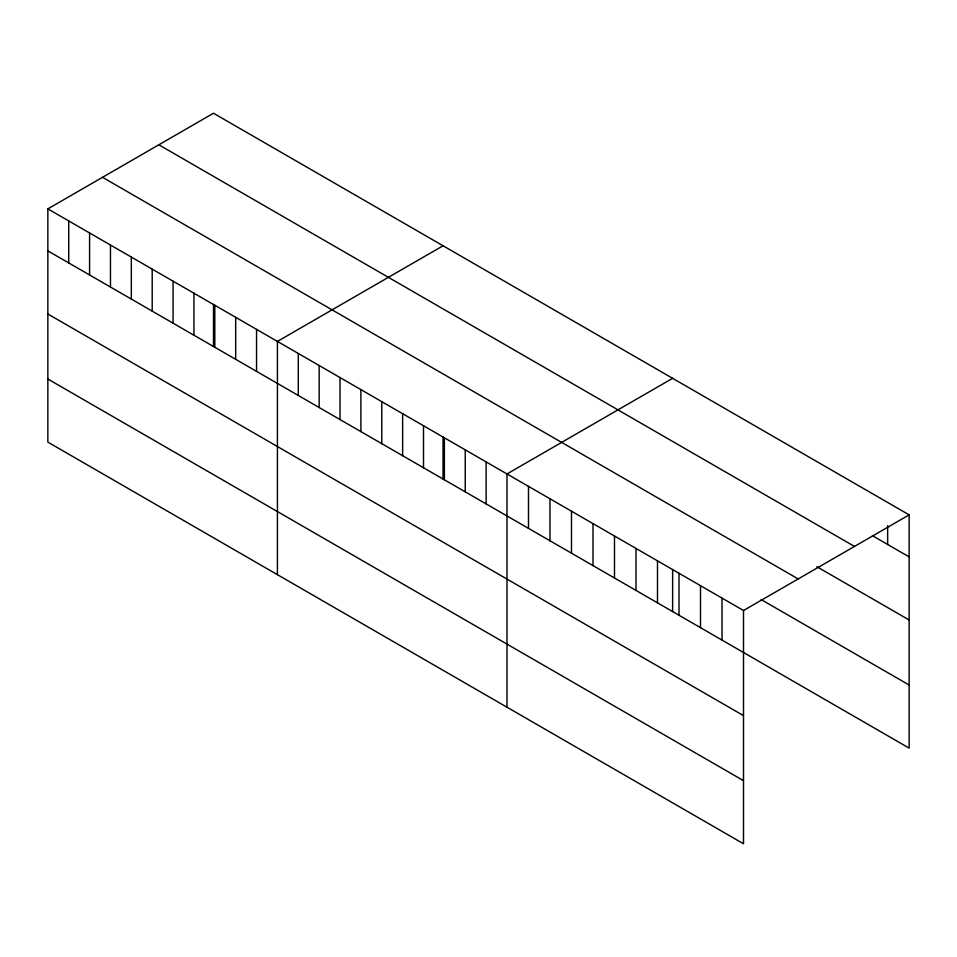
<?xml version="1.0" encoding="UTF-8"?>
<svg xmlns="http://www.w3.org/2000/svg" width="957" height="957" viewBox="0 0 957 957"><rect width="100%" height="100%" fill="white"/><g stroke="black" fill="none" stroke-linecap="round" stroke-linejoin="round"><path stroke-width="1.44" d="M47.85 208.877L743.505 610.506L743.505 843.763L47.85 442.122L47.85 208.877L213.495 113.237L909.15 514.878L909.15 748.123L47.85 250.878M443.055 245.782L277.422 341.41L277.422 574.667M672.627 378.314L506.983 473.954L506.983 707.211M743.505 610.506L909.15 514.878M872.473 535.705L909.15 556.878M158.826 144.794L854.493 546.435M816.811 566.688L909.15 619.992M102.507 177.308L798.174 578.949M761.162 599.572L909.15 685.021M47.85 313.992L743.505 715.621M47.85 379.02L743.505 780.649M887.653 525.632L887.653 544.473M722.009 598.089L722.009 640.101M700.5 585.672L700.5 627.684M679.003 573.267L679.003 615.267M672.627 569.499L672.627 611.571M657.495 560.85L657.495 602.862M635.998 548.433L635.998 590.445M614.49 536.016L614.49 578.028M592.993 523.611L592.993 565.611M571.485 511.194L571.485 553.206M549.988 498.776L549.988 540.789M528.491 486.359L528.491 528.372M486.108 461.896L486.108 503.908M465.246 449.85L465.246 491.862M444.371 437.804L444.371 479.816M443.055 436.954L443.055 479.038M423.508 425.757L423.508 467.77M402.634 413.711L402.634 455.711M381.771 401.653L381.771 443.665M360.897 389.607L360.897 431.619M340.022 377.56L340.022 419.573M319.16 365.514L319.16 407.515M298.285 353.456L298.285 395.468M256.548 329.364L256.548 371.376M235.673 317.317L235.673 359.318M214.811 305.259L214.811 347.271M213.495 304.422L213.495 346.494M193.936 293.213L193.936 335.225M173.073 281.167L173.073 323.179M152.199 269.12L152.199 311.121M131.324 257.074L131.324 299.074M110.462 245.016L110.462 287.028M89.587 232.97L89.587 274.982M68.725 220.923L68.725 262.936"/></g></svg>
